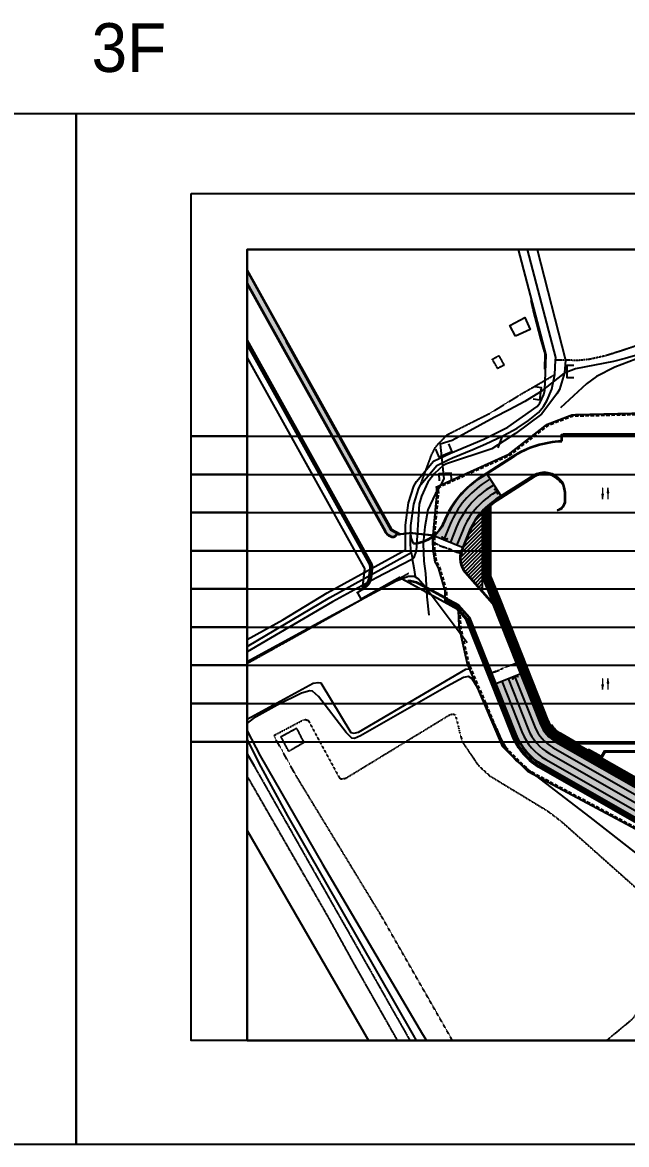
# Model space of a CAD drawing. Extents: x 152195838 to 160350639, y 364657247 to 370318102.
# Drawn here: x 159075139 to 159248992, y 364866969 to 365190233 of the extents above; entities that cross this region are included whole.
import ezdxf
from ezdxf.xclip import XClip

# ---------------------------------------------------------------- set-up
doc = ezdxf.new("R2010")
doc.units = 0
doc.header["$MEASUREMENT"] = 0
for name, pattern in [('5M2P5', [7.5, 5, -2.5]), ('5M5', [10, 5, -5]), ('AAA004', [3, 2, -1]), ('B0024120', [15, 10, -1.75, -3.25]), ('CONTINOUS', [0, 0]), ('DIVIDEX2', [2.5, 1, -0.5, 0, -0.5, 0, -0.5]), ('HIDDEN', [2, 1, -1]), ('PHANTOM2', [1.25, 0.625, -0.125, 0.125, -0.125, 0.125, -0.125]), ('사무실2종$0$ACAD_ISO04W100', [30, 24, -3, 0, -3])]:
    doc.linetypes.add(name, pattern=pattern)
doc.layers.get('0').update_dxf_attribs({"linetype": 'CONTINUOUS'})
for name, color, linetype in [('0 구역계(부지)', 5, 'PHANTOM2'), ('0-계획-L형측구', 2, 'CONTINUOUS'), ('0-계획-옹벽', 58, 'CONTINUOUS'), ('4A.TEC SITE', 1, 'DIVIDEX2'), ('4A.TEC 패턴 1', 8, 'CONTINUOUS'), ('A0013116', 1, 'CONTINUOUS'), ('A0013118', 1, 'CONTINUOUS'), ('A0023119', 1, '5M2P5'), ('A0023216', 7, 'CONTINUOUS'), ('A0023217', 7, 'CONTINUOUS'), ('A0033324', 1, '5M2P5'), ('B0014116', 7, '5M2P5'), ('B0014118', 7, '5M2P5'), ('B0024120', 3, 'B0024120'), ('C-신규계획', 4, 'CONTINUOUS'), ('C0076116', 7, 'CONTINUOUS'), ('C0325315', 7, 'CONTINUOUS'), ('C0536117', 7, 'CONTINUOUS'), ('E0022112', 5, 'CONTINUOUS'), ('F0017111', 30, 'CONTINUOUS'), ('F0027217', 7, 'CONTINUOUS'), ('F0037221', 7, 'CONTINUOUS'), ('F0037223', 7, '5M5'), ('F0047224', 7, 'CONTINUOUS'), ('main-plan$0$S', 6, 'CONTINUOUS'), ('㈜SE&C 심볼', 7, 'CONTINUOUS'), ('㈜SE&C 패턴 1', 8, 'CONTINUOUS')]:
    doc.layers.add(name, color=color, linetype=linetype)
doc.layers.add('DEFPOINT', color=135, linetype='CONTINUOUS', plot=False)
doc.styles.add('KSHP', font='')
doc.styles.get('KSHP').set_extended_font_data('Gulim')

# ---------------------------------------------------------------- blocks, each defined once
blk = doc.blocks.new('dwgE1B8')
at = {"layer": 'A0013116', "flags": 128}
for points in [[(911726.8047105074, 1187363.307921112), (904986.6640723348, 1184744.311554134), (879607.3483968377, 1182572.207686424), (874741.9681598544, 1181773.845905781), (891172.7152283192, 1117491.497779489), (890908.4935258627, 1113825.251627326), (889470.8974496126, 1109035.423211038), (888720.7208139896, 1107799.729676664), (884327.521881938, 1101925.037017226), (876823.7625643611, 1096360.940455973), (869988.9610950947, 1091904.046867609), (856928.3652961254, 1087641.346490562), (855954.0169597864, 1087152.086334527), (853516.3458387852, 1084831.790608227), (851597.4911819696, 1082346.711952209), (849772.4810448885, 1078331.962890625), (849112.5188713074, 1075991.045996308), (848194.9853556156, 1062550.706573248), (847502.384041667, 1060583.713938355), (846810.6794252992, 1059943.243232906), (836764.4559363127, 1054750.809895575), (824125.1447361112, 1047818.174625576), (800763.1917629242, 1034119.38675499), (787422.0021555424, 1026104.674466372), (788018.6251051426, 1024453.235585332), (790120.8817303181, 1020756.183997035), (801587.9275522232, 1000582.503153741)], [(785651.0575855374, 1029145.70970273), (809822.8664319515, 1042706.977974832), (822634.7497252226, 1050422.647601664), (845180.0276641846, 1062845.375035524), (845143.4571735859, 1069958.326785922), (846025.1753516793, 1076356.579841852), (847565.3972406387, 1081140.194086075), (848295.300573051, 1082532.707702994), (853179.0217740536, 1088329.530251265), (858073.427660346, 1090696.493352175), (867663.5438461304, 1094702.510717452), (874580.5899368525, 1098130.991241634), (882998.1611585617, 1104141.65061909), (883773.3721393347, 1105100.92698878), (885002.605784893, 1107534.464511871), (885256.7505292892, 1108785.087626457), (885610.7875415087, 1119011.020113349), (870770.5907739997, 1175945.489844561), (870293.2507191896, 1176668.103905559), (869130.0750793815, 1177498.183992028), (866579.6267385483, 1178557.680275083), (864166.9223028421, 1179213.723799527), (860005.3898897767, 1178591.100644588), (853478.0373123884, 1177550.218395829), (838941.5393118858, 1173657.750974894), (835921.4471743107, 1172848.952533364), (828537.6537622213, 1170345.297797918), (810459.1233819723, 1162421.631900907), (803076.9814500809, 1159633.414488196), (799770.8188582659, 1159219.618023038), (796440.8727965951, 1158801.593420446), (780629.7319909334, 1156670.985488594), (764761.5365444422, 1153969.091038346), (761563.1660903692, 1153420.085347533), (756439.3975191712, 1151530.453639627), (750392.8896124363, 1148695.448092461), (745293.3254010677, 1145332.6156407), (735358.2602924705, 1137129.047465444), (729331.741106391, 1131144.347883821)], [(730821.0958579183, 1126360.908400178), (767286.7887639999, 1062334.14430064), (785651.0575855374, 1029145.70970273)]]:
    blk.add_lwpolyline(points, dxfattribs=at)
at = {"layer": 'A0013118', "flags": 128}
blk.add_lwpolyline([(641181.2812626362, 923583.6710169315), (652373.6554556489, 929997.577041328), (777935.8784494996, 1001953.556643665), (785589.6571809053, 1006339.616859674), (793110.384398222, 993285.4082448483), (865561.8264610171, 867527.401512444), (866187.2321221828, 866441.9843273759), (867116.2317391634, 864829.5617166162), (876117.7736518383, 849205.1476778388), (879439.6484508514, 843439.2759721875), (882397.4762011766, 838305.0623552203), (889608.7787110806, 825787.6705183387), (890511.8409747481, 824220.4175351858), (890843.2921358347, 823644.9134802818), (895128.536603272, 816206.7643003464), (896032.6924245358, 814637.364705801)], dxfattribs=at)
at = {"layer": 'A0023119', "flags": 128}
for points in [[(922015.4219101071, 1122675.876584232), (919027.1861486435, 1122820.87060982), (916736.450265646, 1122833.85368979), (914611.5848304033, 1122517.455518305), (911674.7543318868, 1121629.346794903), (907366.6045322418, 1120186.248378575), (902723.1382446289, 1118729.56269896), (898066.2562509775, 1117694.278481305), (894954.4787088633, 1117394.551510572), (891169.7174016237, 1117455.28814739), (888354.2168847322, 1117499.815503001)], [(849532.4262823462, 1081670.896753669), (851025.0054553747, 1085772.765173793), (852600.9031739831, 1090104.567747414), (853827.0502268076, 1092528.571208894), (857193.8802692294, 1096052.76277107), (869428.3835116625, 1102166.69867003), (878123.0169796348, 1107522.160759151), (885396.3568489552, 1111738.693707526), (888115.0660015941, 1113314.579656184)]]:
    blk.add_lwpolyline(points, dxfattribs=at)
at = {"layer": 'A0023216', "flags": 128}
blk.add_lwpolyline([(777602.2544033527, 1022884.391278923), (786575.9381939173, 1027557.348898292), (790660.6081002951, 1029684.415353715), (823375.3096624017, 1049122.011056066), (845423.0925765634, 1061264.401110411), (846816.894541502, 1062031.667067766), (846595.2035326362, 1064378.787341475), (846642.9656575918, 1069848.271617889), (847497.3324671984, 1076019.611064851), (848957.7512406111, 1080555.372519791), (849532.4262823462, 1081670.896753669), (854123.5156497955, 1087122.897752345), (857457.1018948555, 1088759.163918138), (858670.5892428756, 1089319.843100131), (864515.3497155309, 1091704.635993302), (868285.7283394337, 1093338.197286725), (872943.861632824, 1095568.596025705), (873382.1804923415, 1095778.418603778), (877274.1487346292, 1097879.16366446), (880499.3101495504, 1100111.295276046), (883383.9147569537, 1102374.644107103), (884818.042196393, 1104155.2293607), (885890.4855414629, 1105910.846468508), (887289.1393228173, 1109082.029889882), (888115.0660015941, 1113314.579656184), (888354.2168847322, 1117499.815503001), (888390.5202019811, 1118256.896983087), (872753.9898817539, 1178310.564635158), (872591.8437355757, 1180926.786098659), (872379.5037817359, 1184355.207093239)], dxfattribs=at)
at = {"layer": 'A0023217', "flags": 128}
for points in [[(872943.861632824, 1095568.596025705), (872178.6938527226, 1093538.047450602), (872075.6739886403, 1093264.905019999), (871685.9530721009, 1092231.316494346)], [(846816.894541502, 1062031.667067766), (847028.7274166942, 1060686.566956162), (847102.8644373417, 1060213.903793037), (847505.3410174847, 1057644.143657446), (847953.1577018499, 1055136.992332876)]]:
    blk.add_lwpolyline(points, dxfattribs=at)
at = {"layer": 'A0033324', "flags": 128}
blk.add_lwpolyline([(899869.3690564632, 827897.4062047005), (906632.4064917564, 815011.2415004373), (914146.6792293787, 813454.9897626042), (957107.105384171, 838009.1142339706), (957613.3317131996, 836353.1202386022), (958116.6913850904, 833298.8549301624), (957018.9736104012, 830948.8305885196), (922406.1284366846, 810440.5095477104), (920602.5464898348, 809529.6452980042), (919308.8433238268, 809156.7288879156), (912901.4554316998, 809779.0025013685), (909623.6445029378, 810515.1258196235), (907534.6161568165, 811204.0093861222), (905918.3644033074, 812130.7402633429), (903934.6048282385, 813770.328243792), (831144.637785852, 942171.424896121), (822701.1311990023, 957461.8932983279), (786181.2947154045, 1021025.12220031), (785740.9458293915, 1022530.312838137), (786272.9011226892, 1023832.061541438), (787497.6756656766, 1025895.045488358), (788018.617682159, 1024453.253567696), (867058.8705266714, 885086.1876846552), (874938.745870769, 871624.3309935927), (875920.7997523546, 869288.2334548831), (884164.2411442995, 855235.5189735293), (884853.089505136, 854477.8355650902), (891606.9795212746, 842560.1532238722), (891589.2673363686, 842180.5334028602), (898569.334523797, 829625.4427960515)], close=True, dxfattribs=at)
at = {"layer": 'B0014116', "flags": 128}
blk.add_lwpolyline([(815902.2598798871, 1007276.032371044), (811537.6031911969, 1004765.358464956), (809311.7288895845, 1009050.470773637), (813751.8285858035, 1011436.876167774)], close=True, dxfattribs=at)
at = {"layer": 'B0014118', "flags": 128}
blk.add_lwpolyline([(873501.1467376947, 1116050.464689672), (871697.264321208, 1115065.656128168), (870162.0625040531, 1117722.253382146), (871985.1000390053, 1118780.991754472)], close=True, dxfattribs=at)
at = {"layer": 'B0024120', "flags": 128}
blk.add_lwpolyline([(762859.4773356318, 1008573.669331729), (772567.5689560175, 1014694.849461675), (800263.4796161652, 1030504.687806308), (827210.9908185005, 1045537.683386743), (846102.0656015873, 1056148.828267276)], dxfattribs=at)
at = {"layer": 'C0076116', "flags": 128}
for points in [[(893552.6699504256, 1115941.416372299), (891552.4860246181, 1115942.535214067), (891550.2810227275, 1112442.954551399), (893550.3920312524, 1112441.649419844)], [(893552.6699504256, 1115941.416372299), (891552.4860246181, 1115942.535214067), (891550.2810227275, 1112442.954551399), (893550.3920312524, 1112441.649419844)], [(881838.6861760616, 1106355.377604187), (883817.333938539, 1106065.343201637), (884324.0112179518, 1109529.289083779), (882344.9989134073, 1109818.391947091)], [(881838.6861760616, 1106355.377604187), (883817.333938539, 1106065.343201637), (884324.0112179518, 1109529.289083779), (882344.9989134073, 1109818.391947091)], [(857531.0644960403, 1093410.584268868), (858508.3314352036, 1091108.96063149), (854826.1451408863, 1089545.945896149), (853850.0689536333, 1091847.318407655)], [(857531.0644960403, 1093410.584268868), (858508.3314352036, 1091108.96063149), (854826.1451408863, 1089545.945896149), (853850.0689536333, 1091847.318407655)], [(858358.4645394683, 1082926.643701494), (858253.8702051044, 1084923.508265972), (854759.0898917317, 1084741.432160616), (854863.4979228973, 1082744.640485406)], [(858358.4645394683, 1082926.643701494), (858253.8702051044, 1084923.508265972), (854759.0898917317, 1084741.432160616), (854863.4979228973, 1082744.640485406)]]:
    blk.add_lwpolyline(points, dxfattribs=at)
at = {"layer": 'C0325315', "flags": 128}
blk.add_lwpolyline([(876817.2751806378, 1124421.383597732), (875148.477022171, 1127483.248067558), (879481.2110571861, 1129804.459484756), (881059.4971558452, 1126260.671572208), (876817.2751806378, 1124421.383597732)], dxfattribs=at)
at = {"layer": 'C0536117', "flags": 128}
blk.add_lwpolyline([(876817.2751806378, 1124421.383597732), (875148.477022171, 1127483.248067558), (879481.2110571861, 1129804.459484756), (881059.4971558452, 1126260.671572208), (876817.2751806378, 1124421.383597732)], dxfattribs=at)
at = {"layer": 'E0022112', "flags": 128}
blk.add_lwpolyline([(917046.0233229995, 1120445.038451731), (908357.9586942196, 1117928.311184347), (905002.555406332, 1117125.152262747), (894076.5360743403, 1114989.619548202), (890783.2965042591, 1113690.33822155), (884039.6773164272, 1108385.440478861), (879501.7793207169, 1105554.769352794), (874936.2093703151, 1103193.617485046), (870651.4573264718, 1100984.039303839), (858552.24933815, 1094317.648308516), (855129.3318148255, 1093302.43242979), (856154.7352610826, 1083331.612959266), (855188.9993541241, 1081461.621481478), (853670.3619337678, 1078911.666611791), (851601.3688876033, 1074347.004231215), (850691.8094980121, 1069456.030507565), (850265.2738694549, 1064629.983244121), (850417.3367058039, 1059609.098932266), (850913.0187219381, 1056050.464593768), (851277.5722812414, 1049284.82904613), (851878.0961002707, 1043978.666754127)], dxfattribs=at)
at = {"layer": 'F0017111', "flags": 128}
for points in [[(778777.3294842839, 1219653.654418111), (790616.3899921179, 1214123.132147372), (797670.1789940596, 1211136.049371183), (802437.8809520006, 1209622.140402377), (814636.8748949766, 1206994.455486238), (823083.4893223047, 1205226.729075491), (825967.3293088078, 1205056.523204625), (830607.8002097607, 1205313.084116578), (830773.1889551878, 1205478.783196151), (831116.7276869416, 1207174.70736295), (832585.7523847222, 1213208.2137326), (832920.6566064358, 1213747.254557848), (833235.2428608537, 1213948.885380685), (833768.2933323383, 1214095.533721924), (837378.7356827855, 1214564.388166308), (841151.1220138073, 1214603.239627004), (845616.1668761969, 1214665.157957494), (846027.3062790632, 1214511.251708925), (846201.5912637115, 1214303.294149578), (849359.3829400539, 1208726.984746099), (849506.8602867126, 1208596.011718154), (851358.7775380611, 1208246.751291513), (851481.8688040376, 1208162.166776836), (851561.9578074813, 1208064.869091809), (851618.9791104794, 1207654.977669716), (851478.7175565362, 1206239.691484272), (851494.1650875211, 1206220.970733762), (851533.7848483324, 1206204.17751509), (861731.4933876991, 1205888.361018002), (861889.4844409823, 1205945.666050494), (861936.5141735077, 1206045.5335235), (862254.4676677585, 1208487.523356318), (862405.0620163679, 1208733.455070972), (862602.4345661402, 1208815.632332444), (865772.6705631018, 1208860.666598201), (869610.1078981757, 1209108.026371717), (869815.1368712187, 1209031.338556528), (869915.7649585605, 1208934.919443727), (871314.4691418409, 1206404.138262033), (872095.5353825688, 1205577.600427926), (873454.5502371788, 1204935.033667028), (875943.9136813879, 1204460.612203777), (880717.1549239755, 1204129.71901226), (886892.3545446992, 1204013.759597182), (889837.3980022669, 1203841.839237154), (893010.2308263779, 1203699.158178627), (893306.9157105088, 1203721.632316172), (895633.0271700621, 1204178.418160796), (898705.7313140631, 1204684.645493209), (901683.1791362762, 1204873.334929585), (904486.3347950578, 1204607.300098479), (909209.096075058, 1203284.355449855)], [(911417.3493674994, 1117732.914120078), (905392.6597870588, 1115412.087639451), (900092.4657043815, 1112738.354424715), (897259.4973022342, 1110654.174037755), (889731.0925902128, 1103757.073309183)], [(862904.8258262277, 1035993.112089455), (850787.6390039325, 1052191.097595036), (848781.8712525368, 1054511.272130132), (847702.5904298425, 1055167.584320545), (845968.9162625074, 1055177.203922391), (842492.5986933708, 1053851.488390625), (824430.4602987766, 1044100.285381913), (798373.5999485254, 1029931.763067305), (792074.3469522595, 1027046.561006725), (789762.7854256034, 1026165.779711366), (789189.4795975685, 1026046.378074646), (788559.6276581287, 1026184.357772708), (788263.4435617328, 1026322.927435517), (785855.5433078408, 1029780.258918583), (785654.0105623603, 1029910.900604963), (785333.7376594543, 1029947.285622239), (783693.5205786228, 1029503.966385484), (781986.6340434551, 1028968.787402451), (781819.7607161999, 1028911.842885792), (778880.9237148762, 1026959.001635075), (771107.0901815891, 1021123.644622028), (767890.6503859162, 1019219.60169661), (767739.367933631, 1018991.126665473), (768473.4833025932, 1015890.260957837), (768421.2743501663, 1014356.299383461), (767356.1049833298, 1011299.428880215), (765576.9750272632, 1007874.624376595), (764164.5637506247, 1006472.902845204), (761620.1696429253, 1005031.721327007), (753563.521586299, 1001796.855800867), (743012.1654198766, 997441.032458961), (735271.9876973033, 993720.8501473069), (705756.3556466699, 977625.7987444401)], [(872321.1488302946, 890238.9899244308), (877724.3878248334, 893172.2153741121), (879929.3394465446, 894515.7008163929), (908229.7151679397, 913061.3475748897), (913218.0483316779, 916675.2436878085)], [(916308.6120114326, 971739.0960004926), (898308.3919235468, 985795.5915107131), (876914.1965513229, 1002248.859967291), (874836.6556147337, 1004454.249606371), (872600.171353817, 1008556.59973371), (865834.5784276724, 1023151.78737098), (864289.6158161759, 1025626.148947537), (863246.889408946, 1026307.795035601), (861828.0848148465, 1026015.771372974), (857013.7065533996, 1023455.821565688), (832212.1499939561, 1009207.067807674), (830499.2696053982, 1008440.807225704), (829677.5258692503, 1008528.732361376), (828075.8176299334, 1010222.322624087), (820088.5258824825, 1020532.727168798), (818353.872208178, 1022079.289758503), (817598.2910702229, 1022227.583574533), (815220.5828307867, 1021507.179166794), (808232.1228375435, 1018114.161777675), (801335.0303019881, 1014274.394551635), (799380.2491119504, 1012730.208688617), (799174.2398697734, 1012056.079993784), (799498.8764013052, 1010863.633805513), (803313.5079520941, 1003483.956588686), (821225.6349118948, 972299.7074559927), (850083.4596494436, 923266.5234062076), (866531.9784653187, 896028.9282996655), (870121.5606321096, 890725.9114724994)]]:
    blk.add_lwpolyline(points, dxfattribs=at)
at = {"layer": 'F0037221', "flags": 128}
for points in [[(872110.2372368574, 881829.8432440758), (871082.4562692642, 882252.6622336507), (870503.888643086, 882849.4587239623), (847431.3921742439, 923004.5358259082), (811302.0402873755, 986179.4854516387), (802989.773598671, 1001367.031747699), (797822.8817285299, 1012079.156254053), (798284.1926913261, 1012948.359486282), (799227.9279341698, 1013883.153549552), (818592.1971286535, 1024388.621392488), (819969.1092755198, 1024658.689174473), (820732.0780051351, 1024501.273958743), (829457.5293955803, 1010248.813405395), (830260.9429754019, 1010004.243202209), (831581.8644182086, 1010318.994838595), (862544.963603437, 1028490.606312573), (863541.397876054, 1028531.575445354)], [(938838.0937404633, 967057.3535840511), (938851.3873847723, 966933.8679656982), (933614.1791710854, 929327.3189775348), (933171.582989037, 927583.0407449603), (932401.2215277553, 925403.0609829426), (930044.4039415121, 919531.3487558961), (929342.4425381422, 918267.3347867131), (928483.6174336076, 916771.0144150257), (918367.2806183696, 908009.7574629784), (873210.6041046977, 882200.8250159025), (872110.2372368574, 881829.8432440758)]]:
    blk.add_lwpolyline(points, dxfattribs=at)
at = {"layer": 'F0037223', "flags": 128}
blk.add_lwpolyline([(874013.556358099, 898240.0534659624), (873624.5119587183, 898430.1078202724), (867494.1806242466, 907491.1221439242), (862359.3405908346, 908493.9611978531), (859830.8792065978, 912213.6345978975), (860388.132080853, 917052.5507918596), (860247.81591928, 918719.8588012457), (838168.099799037, 957427.6963326335), (813569.9689632654, 997897.2836860418), (807417.8402193189, 1009016.867842913), (807582.882193625, 1009535.797765791), (815703.4478119016, 1013813.528336406), (816373.6610456705, 1013931.316369057), (817134.3442439437, 1013702.178498507), (826104.3077148199, 997141.1484949589), (826640.4570317268, 996825.2082742453), (827943.7334924936, 997025.6931865811), (858045.142043829, 1015414.837366402), (858864.4134472609, 1015478.162581384), (859443.2731281519, 1015411.914528608), (860298.8778685927, 1012132.883071125), (860822.0331708789, 1009795.195355535), (861565.9289096594, 1007401.20489037), (866023.0633820295, 1000831.643181026), (869357.4951102138, 997734.7945094109), (886125.9340522289, 987547.0055684447), (889917.5179409981, 984645.5200020671), (914723.7590572834, 962554.6961875558), (916101.6342810392, 961304.8001784086), (916898.7899503708, 960314.5944645405), (917248.6451532245, 959222.2798756957), (917146.5230178237, 957353.7895355225), (913569.5104197264, 934364.5454061627), (912808.7491592169, 931746.8252390027), (912166.4254238605, 930051.0564796925), (910398.7299261093, 927583.3107928634), (879347.0313075781, 901820.7242595553), (874013.556358099, 898240.0534659624)], dxfattribs=at)
at = {"layer": 'F0047224', "flags": 128}
blk.add_lwpolyline([(885266.4431917071, 1114881.987941861), (885385.6669220924, 1119200.521207869), (885139.7622578144, 1120001.221036077), (884122.2661452293, 1123643.956427932), (881897.0420358181, 1132049.727337241), (881317.6089537144, 1134643.832799613)], dxfattribs=at)
blk = doc.blocks.new('QQ3')
at = {"layer": '4A.TEC 패턴 1', "lineweight": 0}
blk.add_hatch(color=256, dxfattribs=at).paths.add_polyline_path([(5115270.780875199, 393911.9775800665), (5117340.54087511, 393911.9775800786), (5117340.540875112, 393801.0975800871), (5116775.476609332, 393801.0975800836), (5115270.780875199, 393801.0975800752), (5115270.780875199, 393579.3375800918), (5113644.540875357, 393856.5375800744), (5115270.780875197, 394133.7375800498)])
blk.add_lwpolyline([(5116775.476609332, 393801.0975800836), (5117340.540875112, 393801.0975800871), (5117340.54087511, 393911.9775800786), (5115270.780875199, 393911.9775800665), (5115270.780875197, 394133.7375800498), (5113644.540875357, 393856.5375800744), (5115270.780875199, 393579.3375800918), (5115270.780875199, 393801.0975800752), (5116775.476609332, 393801.0975800836)], close=True, dxfattribs=at)
blk.add_lwpolyline([(5117340.54087511, 393911.9775800786), (5117340.540875112, 393801.0975800388)], dxfattribs=at)
blk = doc.blocks.new('zw$C900')
at = {"layer": '0 구역계(부지)', "linetype": 'AAA004', "ltscale": 500, "flags": 128}
blk.add_lwpolyline([(-78575.8932724297, -83230.30794084072), (-84357.52812409401, -81321.10084974766), (-100486.9319172502, -75984.04069459438), (-109940.8102836311, -75633.03840070963), (-142159.2510149181, -85468.1913998127), (-161435.4577414691, -88756.73952740431), (-252852.3344921768, -90933.8607569933), (-260150.7376671731, -93735.62840306759), (-271129.4702801704, -102323.2394729257), (-291575.3070510626, -111577.3056328893), (-291455.8876899481, -113105.1623399258), (-292591.464776963, -125163.3185972571), (-292604.9398376942, -129352.5512968898), (-292051.2498914599, -132630.4669334888), (-291059.9463451207, -134529.9112989902), (-289084.8915148973, -141317.8479357362), (-289168.1682510674, -144286.5942445397), (-285316.7853286266, -146398.6944502592), (-285092.2347350717, -151579.9403541684), (-282702.2990558743, -162240.2937548757), (-272699.5918095708, -185723.8980418444), (-265308.7544811368, -192984.7446083426), (-216757.7963278592, -218935.9037465453), (-205440.1201757491, -225775.3245515227), (-188949.1560822427, -237591.2476690412), (-187639.6696222126, -238239.814555645), (-161500.0768897235, -240648.123149097), (-136284.3979222476, -235183.7232787609), (-121461.5362841785, -234587.9591162205), (-113065.7757844627, -233535.7110973001), (-95240.97689574957, -239555.8694114685), (-74879.59899285436, -238437.4060658216)], close=True, dxfattribs=at)
at = {"layer": '4A.TEC SITE', "color": 10, "linetype": '사무실2종$0$ACAD_ISO04W100', "ltscale": 300, "const_width": 600}
for points in [[(-370276.037730664, -42921.36859047413), (-370093.0468952358, -44271.60976374149), (-361765.920011729, -46516.17553108931), (-312646.1493836343, -134838.5158634782), (-313358.2071633637, -140840.1024645567), (-314734.0158754289, -141695.1811271906), (-313692.4002847373, -143578.9568910599), (-302647.5162266791, -137353.2458927631), (-289574.8657346666, -144519.7627847195), (-289486.4931896627, -141369.3540178537), (-291432.926507324, -134679.7849597335), (-292448.7164826095, -132679.0097988844), (-293005.047403425, -129385.4592157602), (-293113.8941279352, -125211.1241278648), (-299383.9293230474, -124542.904384315), (-302692.8031450212, -124917.918125391), (-305075.0822906792, -123475.4744859934), (-350873.70578596, -41125.10312497616), (-351310.325699538, -40339.5865495801), (-361777.9180064499, -41764.52868050337), (-370276.0377307236, -42921.36859047413)], [(-161474.0567736328, -88357.54535758495), (-252931.0630389154, -90535.62228399515), (-260350.0068300664, -93383.66399717331), (-271338.1209399998, -101978.6133136153), (-271338.1209399998, -101978.6133136153), (-271338.1209399998, -101978.6133136153), (-271338.1209399998, -101978.6133136153), (-291995.9633761346, -111328.6361455917), (-291857.3570669591, -113101.9715337157), (-292991.4043308794, -125143.8833224773), (-293005.0477540791, -129385.4578686953), (-292435.1274232566, -132759.4594678283), (-291432.9268952906, -134679.783623755), (-289486.4936248362, -141369.3526955843), (-289574.8661992252, -144519.7613940239), (-285706.6556045711, -146641.0899031162), (-285490.3208156526, -151632.7655926943), (-283084.6201042235, -162363.4392185211), (-273036.5088972747, -185953.639511764), (-265548.0435034335, -193310.3970518112), (-216955.6549383104, -219283.7013186216)]]:
    blk.add_lwpolyline(points, dxfattribs=at)
blk = doc.blocks.new('zw$707F')
at = {"color": 253, "linetype": 'HIDDEN', "ltscale": 50}
for p, q in [((3800, 250), (0, 250)), ((0, 150), (0, 250)), ((3800, 150), (0, 150))]:
    blk.add_line(p, q, dxfattribs=at)
at = {"color": 253}
blk.add_lwpolyline([(3800, 0), (4200, 0), (4200, 400), (3800, 400)], close=True, dxfattribs=at)
blk = doc.blocks.new('dwg7F0D')
h = blk.add_hatch()
h.set_pattern_fill('ANSI31', color=252, scale=6000, angle=359.9999999999939, style=0)
h.set_pattern_definition([(44.99999999999392, (171101.8213776648, 157299.2094842792), (-530.3300858898544, 530.3300858899669), [])])
h.paths.add_polyline_path([(135343.2878480554, 167416.2691296339, 0.2851491662680237), (136402.2334851325, 161176.5168295503), (141174.3931364715, 155775.5064713359), (141174.3931364715, 178561.4853441715, 0.08681573851601185), (137509.0069631338, 172723.4556902051), (135703.7322441936, 168299.5534122586), (135343.2878480852, 167416.2691297531)])
h = blk.add_hatch()
h.set_pattern_fill('ANSI37', color=253, scale=4000, angle=45, style=0)
h.set_pattern_definition([(90, (143763.4785319269, -224403.4306809306), (-500, 3.061616997868383e-14), []), (180, (143763.4785319269, -224403.4306809306), (-6.123233995736766e-14, -500), [])])
h.paths.add_polyline_path([(175474.6067068875, 107628.15051651), (168276.5005586147, 111739.5056025386), (163616.6114349365, 114401.1027579904, -0.1251130164182282), (160887.2131268084, 117036.5365538597), (160717.12549752, 116931.3215436935, -0.04402596875575463), (160093.2568559349, 118171.80587852), (146102.7971366942, 153404.9631983042), (143474.3931365311, 160024.2575955987), (143474.3931365609, 180350.2788704038, 0.03135211025347166), (141674.3931365609, 178661.6055729985), (141674.3931365311, 159679.9588286877), (144571.6039854884, 152383.7092645764), (158420.3209071159, 117507.5127872229, 0.1700758004071411), (162624.669767946, 112664.4243971109), (198211.6749773622, 92338.1313623786, 0.4142135623766827), (197541.4119528532, 94793.88938748837), (175375.4125402272, 107454.4826803207)])
at = {"layer": '0-계획-옹벽', "linetype": 'Continuous'}
blk.add_hatch(color=44, dxfattribs=at).paths.add_polyline_path([(84618.62369939685, 227607.2327976823), (84749.71463620663, 227680.1379845738), (68956.45911851525, 256078.0167935491), (68497.56644356251, 255244.3216522932, 0.2581990404151942), (68501.3759418428, 253501.4824199677), (113301.0384185612, 172947.1353906989, 0.1413742672578841), (114402.0533184409, 171852.7845388651), (114881.1836579442, 171590.115696013, 0.41834940394681), (116450.1112814546, 172059.9659892917), (116606.4415070415, 172354.9165292382), (114794.2445288002, 173348.3991874456)])
at = {"layer": '㈜SE&C 패턴 1'}
h = blk.add_hatch(dxfattribs=at)
h.set_pattern_fill('ANSI31', color=253, scale=50.00000000000001, angle=270.0000000000022, style=0)
h.set_pattern_definition([(270.000000000001, (-8024776.901986033, 2471867.415785849), (274.96306577, 1.089972556655994e-11), [158.7499999999999, -317.4999999999998]), (30.00000000000211, (-8024776.901986033, 2471867.415785849), (-137.4815328850094, 238.125000059266), [158.749999999999, -317.499999999998]), (330.0000000000023, (-8024776.901986033, 2471708.665785849), (137.4815328849906, 238.1250000592768), [158.749999999999, -317.4999999999981])])
edge = h.paths.add_edge_path()
edge.add_line((146627.6330366135, 183135.9478428364), (142526.1743694544, 189534.2317379117))
edge.add_line((142526.1743694544, 189534.2317379117), (141023.8410444558, 188571.1988157034))
edge.add_arc((156026.5451166332, 165166.9498309493), 27800.00000031819, 122.6608786510119, 157.800958806151)
edge.add_arc((120794.552865237, 179429.9489420056), 10209.95758557289, 310.567130576793, 338.3944477617858, ccw=False)
edge.add_line((127434.4816901386, 171674.0106300116), (135518.5568641424, 168375.1184708476))
edge.add_line((135518.5568641424, 168375.1184708476), (137323.8315831125, 172799.0207487941))
edge.add_arc((156026.5451159775, 165166.9498315454), 20199.99999946354, 122.6608786501991, 157.8009588063904, ccw=False)
edge.add_line((145125.2997116745, 182172.9149206877), (146627.6330365837, 183135.9478428364))
h = blk.add_hatch(dxfattribs=at)
h.set_pattern_fill('ANSI31', color=253, scale=50.00000000000001, angle=270.0000000000022, style=0)
h.set_pattern_definition([(270.000000000001, (-8024776.901986033, 2428035.827626824), (274.96306577, 1.089972556655994e-11), [158.7499999999999, -317.4999999999998]), (30.00000000000211, (-8024776.901986033, 2428035.827626824), (-137.4815328850094, 238.125000059266), [158.749999999999, -317.499999999998]), (330.0000000000023, (-8024776.901986033, 2427877.077626824), (137.4815328849906, 238.1250000592768), [158.749999999999, -317.4999999999981])])
h.paths.add_polyline_path([(150892.109135747, 114518.1941145658, 0.1700757999932932), (158607.3060062826, 105630.8773038983), (194367.9791840613, 85205.39004051685), (198137.3575167656, 91804.76781308651), (162376.6843389869, 112230.255076468, -0.1700757999974687), (157955.6164693236, 117322.9871814251), (152169.0673162937, 131895.6602469087), (145105.5599826574, 129090.867180109), (150892.1091356874, 114518.1941146851)])
for p, q in [((146735.5661594272, 182967.5719508529), (142418.2412466109, 189702.6076298952)), ((141174.3931364715, 178561.4853441715), (141174.3931364715, 155775.5064713359)), ((144919.6782107055, 129017.0568362474), (154213.7668076456, 132707.574029386))]:
    blk.add_line(p, q)
at = {"linetype": 'Continuous'}
blk.add_line((193052.8083063662, 111739.5056023598), (168276.5005584955, 111739.5056023598), dxfattribs=at)
for points in [[(164411.9179554284, 200789.4995108843), (163902.8083063662, 200784.9112784266), (163902.808306396, 198916.7374956608)], [(164413.2697407007, 200639.5056021214), (164052.808306396, 200636.2570271492), (164052.808306396, 198916.7374956608)]]:
    blk.add_lwpolyline(points)
for points in [[(193052.8083063662, 200939.5056021214), (164413.2697406709, 200939.5056019425)], [(164413.2697406709, 200639.5056019425), (164413.2697407007, 200939.5056021214)], [(193052.8083063662, 200639.5056021214), (164413.2697406709, 200639.5056019425)], [(163802.8083063066, 186887.1121914387), (164052.8083063066, 187052.9434309602)], [(144292.7813272774, 152272.9937490821), (141374.3931364417, 159622.5757006407), (141374.3931364715, 178779.9745648503)], [(144571.603985399, 152383.709264338), (141674.3931364417, 159679.9588284492), (141674.3931364715, 178661.6055728197)], [(160887.213126719, 117036.5365536809), (159186.3368342221, 115984.3864514232)], [(159391.3621499538, 115666.9409426451), (161049.9651814103, 116784.5437272191)], [(159608.5967529118, 115357.7223172784), (161222.4091445804, 116539.0815194845)], [(160887.213126719, 117036.5365536809), (161142.3445705771, 117194.3590690494)], [(159837.7109309435, 115057.1998981833), (161404.283285886, 116300.522485733)], [(160078.3569412231, 114765.8298093081), (161595.3115620911, 116069.2287038565)], [(160330.1695384383, 114484.0542836189), (161795.2040361762, 115845.5512247086)], [(160592.766528815, 114212.3009918332), (162003.6573171616, 115629.8295394778)], [(160865.7493502498, 113950.9823929667), (162220.3550207913, 115422.3910639882)], [(161148.7036776841, 113700.495108664), (162444.9682497382, 115223.5506424904)], [(161441.2000511885, 113461.2193211913), (162677.1560926437, 115033.6100689173)], [(161742.7945284545, 113233.5181963444), (162916.5661415756, 114852.8576295972)], [(162053.029358238, 113017.7373321652), (163162.8350270987, 114681.5676652789)], [(162371.4336752295, 112814.2042344809), (163415.5889694691, 114520.0001546741)], [(162682.3612353504, 112631.472658813), (163674.3029021919, 114368.1510198116)], [(162942.8629895151, 112482.6814087629), (163934.8046563268, 114219.3597697616)], [(164195.3064104915, 114070.5685197115), (163203.3647434711, 112333.8901587725)], [(165931.9847714007, 113078.6268526912), (164940.0431043804, 111341.9484918118)], [(165199.6013310552, 111190.6324021816), (166192.8624683619, 112929.6208747029)], [(165460.1030851603, 111041.8411521316), (166453.3642224967, 112780.8296247125)], [(165720.604839325, 110893.0499020815), (166713.8659766614, 112632.0383746028)], [(165981.10659343, 110744.2586520314), (166974.3677307665, 112483.2471246123)], [(166241.6083475649, 110595.4674019814), (167234.8694849312, 112334.4558745027)], [(166502.1101016998, 110446.6761519313), (167495.3712390661, 112185.6646245122)], [(166762.6118558645, 110297.8849018812), (167755.8729931712, 112036.8733744621)], [(167023.1136099994, 110149.0936518312), (168016.3747473359, 111888.0821244121)], [(168276.5005584955, 111739.5056023598), (167284.5588920116, 110002.8272411823)], [(175474.6067067981, 107628.1505162716), (168276.5005585253, 111739.5056023598)], [(168356.1388017237, 112039.5056023598), (193052.8083063662, 112039.5056023598)], [(171715.8716448247, 110120.5210211873), (171567.0803948343, 109860.019266963)], [(175362.8962026834, 108037.4435204864), (171715.8716448247, 110120.5210211873)], [(176335.0660274029, 109739.5056023598), (193052.8083063662, 109739.5056023002), (193052.8082786798, 111739.5056023598)], [(176509.2016110718, 109439.5056023598), (193352.8083104789, 109439.5056023002), (193352.8082787097, 111739.5056064725)], [(171567.0803948343, 109860.019266963), (170575.1388425529, 108123.3411057591)], [(171827.5821489692, 109711.2280169129), (170835.6405967176, 107974.5498557687)], [(172088.0839031339, 109562.4367668629), (171096.1423508823, 107825.7586057186)], [(172348.5856572688, 109413.6455168128), (171356.6441050172, 107676.9673556685)], [(172609.0874114335, 109264.8542667627), (171617.1458591819, 107528.1761056185)], [(172869.5891655684, 109116.0630166531), (171877.6476133168, 107379.3848555088)], [(173130.0909197032, 108967.271766603), (172138.1493674517, 107230.5936054587)], [(173390.5926738679, 108818.4805165529), (172398.6511216164, 107081.8023554087)], [(173651.0944280326, 108669.6892665029), (172659.1528757811, 106933.0111053586)], [(173911.5961821377, 108520.8980164528), (172919.6546298862, 106784.2198553085)], [(174172.0979363024, 108372.1067664027), (173180.1563840508, 106635.4286052585)], [(174432.5996904671, 108223.315516293), (173440.6581382155, 106486.6373552084)], [(174693.101444602, 108074.5242663026), (173701.1598923504, 106337.8461051583)], [(174953.6031987667, 107925.7330161929), (173961.6616465151, 106189.0548551083)], [(175214.1049529314, 107776.9417661428), (174222.16340065, 106040.2636050582)], [(176509.2016110718, 109439.5056023598), (174482.665155232, 105891.4723561406)], [(175474.6067070663, 107628.1505160928), (174482.6651547849, 105891.4723550081)], [(176335.0660274029, 109739.5056023598), (175362.8962026834, 108037.4435204864)]]:
    blk.add_lwpolyline(points, dxfattribs=at)
for points in [[(164052.8083063364, 198922.3876033425, 0.1345713121901663), (149921.1067096293, 194512.1304788589), (140915.9079205394, 188739.5747079253, 0.1545404745163955), (130101.9917024076, 175746.0580336452), (130060.7207956016, 175644.9219259024, -0.2884407464594739), (121402.3489011526, 169441.2149664164, -0.2884407464594739)], [(164059.8007034957, 198722.5098747611, 0.1345713121904408), (150029.0398324728, 194343.7545868754), (141023.8410433829, 188571.1988159418, 0.1545404745166095), (130287.167083919, 175670.4929750562), (130245.8961771131, 175569.3568673134, -0.2884407464578041), (121414.3568448126, 169241.5757686496, -0.2884407464578041)], [(164052.8083063662, 187402.379196465, 0.3959863456339382), (155706.8814990222, 188955.9712918401), (145125.299710393, 182172.9149208069, 0.1545404745177182), (137323.8315816224, 172799.0207487941), (135158.1124665737, 167491.8341883421, 0.285149166265295), (136252.3562915027, 161044.0901448131), (144139.1136850417, 152118.0563387871), (157955.6164678931, 117322.9871814251, 0.1700757999944927), (162376.6843375564, 112230.2550764084), (198137.3575153053, 91804.76781308651)], [(164052.8083063066, 187052.9434309602, 0.4096384395395679), (155814.8146218359, 188787.5953998566), (145233.2328332067, 182004.5390288234, 0.1545404745180287), (137509.0069631636, 172723.4556902051), (135343.2878480852, 167416.2691296935, 0.285149166265009), (136402.2334851325, 161176.5168295503), (144312.1097481251, 152224.3176680803), (158141.4982398152, 117396.7975252271, 0.1700757999948878), (162475.8785042167, 112403.9229125381), (198236.5516819656, 91978.43564921618)], [(163802.8083063066, 186887.1121914387, 0.4096384395390828), (155976.7143060565, 188535.0315618515), (145395.132517457, 181751.9751908183, 0.06161326508823012), (141674.3931364715, 178661.6055728197, 0.02692469580849385)], [(160717.1254974306, 116931.3215435147, -0.04402596836411021), (160093.256860435, 118171.8058668971), (146102.797136575, 153404.9631981254), (143474.3931364417, 160024.2575954795), (143474.3931365013, 180350.2788702846)], [(160887.2131266892, 117036.5365536809, -0.04402596836459785), (160279.1386323869, 118245.6162106991), (146288.6789086759, 153478.7735416293), (143674.3931364417, 160062.5130140185), (143674.3931364417, 180513.4263486266)], [(121402.3489011228, 169441.2149664164), (120999.1934634745, 170417.3345217109, -0.0873823831138097), (120550.3659768999, 172449.6489233375, -0.0873823831138097)], [(130462.940746665, 153828.0083408356), (123050.5965456963, 157891.6038046479, 0.1405851450841434), (119715.6639539301, 158644.8427500725, 0.1405851450841434)], [(130456.6396613121, 153603.3798258901), (122954.4525513053, 157716.2289708257, 0.140585145083677), (119727.0984302461, 158445.1698857546, 0.140585145083677)], [(168276.5005585253, 111739.5056023598), (163616.6114348471, 114401.1027578115, -0.1251130164180169), (160887.213126719, 117036.5365536809, -0.1251130164180169)], [(168356.1388017237, 112039.5056023598), (163765.402684927, 114661.6045119166, -0.1251130164179387), (161142.3445705771, 117194.3590690494, -0.1251130164179387)], [(198211.6750970185, 92338.13136214018), (198211.6750971377, 92338.13136231899, 0.4142135623412992), (197541.4120725095, 94793.88938730955), (175375.4126598835, 107454.4826801419)], [(198385.3429331183, 92238.93719542027), (198385.3429332376, 92238.93719565868, 0.4142135623425384), (197640.6062391996, 94967.55722337961), (175474.6068266034, 107628.150516212)]]:
    blk.add_lwpolyline(points, format="xyb", dxfattribs=at)
at = {"flags": 128}
for points in [[(163876.0945498049, 187308.7189155817, -0.1108546672342124), (164852.8082947433, 183731.769085288), (164852.8082948923, 181805.819244802, -0.3224849969550789), (162695.1739416718, 178994.3181106448, -0.3224849969550789)], [(164052.8083052337, 187402.37919873, -0.1109890986937614), (165052.8082947433, 183736.3183344007), (165052.8082948923, 181802.8026264906, -0.3227508882162741), (162752.8090774715, 178802.8025991917)], [(344060.8336072564, 62534.08904606104), (305630.0519353449, 64108.59998112917, 0.02958589746650753), (305511.8314423859, 64106.44725632668), (283693.9526714981, 62415.19870048761), (243866.0348167121, 59327.92599773407, -0.1501925718639), (232974.2033017278, 61772.65562987328), (158012.1410163045, 104588.8700186014, -0.1700757999948954), (149776.8185166717, 114075.3317853212), (136527.2869331837, 147442.5575863719), (133624.9725250304, 150727.3240938187), (130425.1200062037, 152479.7300157547)], [(344101.7693125606, 63533.25082880259), (305670.9876406491, 65107.76176381111, 0.02958589746383605), (305434.5466546714, 65103.45631426573), (283616.6678837538, 63412.20775842667), (243788.7513599694, 60324.93515878916, -0.1501925718639235), (233470.1741352379, 62640.99481034279), (158508.1118498147, 105457.2091990709, -0.1700757999950708), (150706.227376461, 114444.3835043907), (137392.2672487199, 147973.8642327189), (134258.6202231944, 151520.4471827745), (130456.6183876693, 153602.6214369535)], [(344096.9976119101, 63733.61410975456), (305679.1747817099, 65307.59412038326, 0.02958589746138572), (305419.0896971524, 65302.85812586546), (283601.2109262347, 63611.609570086), (243773.2946686149, 60524.3369910121, -0.1501925718640152), (233569.368301928, 62814.66264647245), (158607.3060165346, 105630.8770352006, -0.1700757999948734), (150892.1091484427, 114518.1938481927), (137565.2633118331, 148080.1255620122), (134385.349762857, 151679.0718005896), (130462.9180639386, 153827.1997212172)], [(344079.2546746433, 62983.71184831858), (305648.4730027318, 64558.2227833271, 0.02958589746848836), (305477.0532878637, 64555.10133236647), (283659.1745170355, 62863.85277658701), (243831.257261157, 59776.58012020588, -0.1501925718638285), (233197.3901768029, 62163.40826106071), (158235.3278913796, 104979.6226498485, -0.1700757999945505), (150195.0525035858, 114241.4050589204), (136916.5280751586, 147681.6455771923), (133910.1139892042, 151084.2294838428), (130641.2716193795, 152874.4178419113)], [(198385.3428131938, 92238.93719553947), (162624.6697678566, 112664.4243968725, -0.1700757999947295), (158420.3209127784, 117507.5127725005), (144571.6039294899, 152383.7092421651)]]:
    blk.add_lwpolyline(points, format="xyb", dxfattribs=at)
blk.add_lwpolyline([(127434.4816901386, 171674.0106300116), (135703.7322456241, 168299.5534122586)], dxfattribs=at)
at = {"layer": '0-계획-L형측구', "color": 7, "linetype": 'CONTINOUS', "flags": 128}
for points in [[(68916.44827893376, 256420.0844761729), (68322.35525017977, 255340.7635399699, 0.2581990404170184), (68326.58802604675, 253404.2755041122), (113126.2505027354, 172849.9284748435, 0.1413742672524721), (114305.9093240499, 171677.4097050428), (114785.039663583, 171414.7408621907, 0.4183494039628954), (116626.8242651522, 171966.3042499423), (116781.8337754607, 172258.7629768848)], [(49943.4076744616, 253430.1146641374), (52359.66594442725, 253757.5769971013, -0.09982839139997403), (54805.9162440598, 253600.0816401243), (58369.34188994765, 252639.5650859475, -0.2026992700231798), (60946.79763528705, 250625.6479120255), (109127.3552463055, 163992.1077622771, -0.1576979449404745), (109484.6419184506, 162180.5482831597), (109165.2872739136, 159488.8643252254, -0.2279857120993793), (107304.609300375, 156562.8270912766), (106764.2552114129, 156226.9917061925)], [(49970.26704654098, 253231.926435113), (52386.52531647682, 253559.3887680769, -0.09982839139988968), (54753.86431613564, 253406.9739064574), (58317.2899620235, 252446.4573522806, -0.2026992700240102), (60772.0097194612, 250528.44099617), (108952.5673305094, 163894.9008464217, -0.1576979449402787), (109286.0348911583, 162204.1119992733), (108966.6802466512, 159512.4280412793, -0.2279857120981267), (107199.0361717641, 156732.692669034), (106658.6820828021, 156396.8572839499)], [(50037.41547665, 252736.4558625221), (52453.67374661565, 253063.9181954861, -0.09982839139965177), (54623.73449629545, 252924.20457232), (58187.1601421833, 251963.6880181432, -0.2026992700265011), (60335.0399299562, 250285.4237065315), (108515.5975410044, 163651.8835567832, -0.1576979449414281), (108789.5173229873, 162263.0212894678), (108470.1626784503, 159571.3373314738, -0.2279857120985664), (106935.1033502817, 157157.3566135168), (106869.8247059286, 157116.7852935195)]]:
    blk.add_lwpolyline(points, format="xyb", dxfattribs=at)
at = {"layer": 'C-신규계획', "color": 0, "linetype": 'Continuous'}
blk.add_lwpolyline([(69091.6594723165, 256323.6425884366), (68497.56644356251, 255244.3216522336, 0.2581990404151501), (68501.3759419024, 253501.4824199677), (113301.0384185612, 172947.1353906989, 0.1413742672528134), (114402.0533184409, 171852.7845388651), (114881.1836579442, 171590.115696013, 0.4183494039687418), (116450.1112814844, 172059.9659892917), (116606.4415070713, 172354.9165291786)], format="xyb", dxfattribs=at)
for points in [[(69030.3608957231, 256253.7539028525), (115014.3579236269, 173569.8529624343), (117517.0946618915, 172197.8025853038)], [(84618.62369942665, 227607.2327976823), (114794.2445288002, 173348.399187386), (117372.8786703348, 171934.7403345704)]]:
    blk.add_lwpolyline(points, dxfattribs=at)
at = {"layer": '㈜SE&C 심볼', "color": 1, "ltscale": 10}
for points in [[(143497.5724748075, 188018.8487101793), (141995.2391501665, 187055.8157881498, 0.154540474515879), (131953.745519042, 174990.4074478149), (130148.4708001316, 170566.5051699281)], [(145656.2349312007, 184651.3308706284), (144153.9016065001, 183688.2979485989, 0.154540474515879), (135657.2531493902, 173479.1062760353), (133851.9784304798, 169055.2039981484)], [(146778.4959300756, 129755.1602748632), (152565.0450831652, 115182.4872092605, 0.1700757999920883), (159500.0535060763, 107193.8878290057), (195260.7266838849, 86768.40056568384)], [(150496.1313688755, 131231.3671520948), (156282.6805219054, 116658.6940866113, 0.1700757999925418), (161483.9368391037, 110667.2445513606), (197244.6100169122, 90241.75728803873)]]:
    blk.add_lwpolyline(points, format="xyb", dxfattribs=at)
at = {"layer": '㈜SE&C 심볼', "color": 1, "ltscale": 10, "const_width": 169.0636650183253}
for points in [[(143581.4558813274, 188008.3982412815, 1), (143413.6890921891, 188029.2986549139, 1)], [(133777.3678976893, 169015.468325913, 1), (133926.588542819, 169094.9398421645, 1)], [(146804.7652911842, 129835.5068736076, 1), (146752.2269911468, 129674.8138436675, 1)]]:
    blk.add_lwpolyline(points, format="xyb", close=True, dxfattribs=at)
at = {"layer": '㈜SE&C 심볼', "color": 1, "ltscale": 10}
for points in [[(145744.3107228577, 183709.3859435916), (145606.7265436947, 183702.9917770624), (145522.3424258232, 184565.5024413466), (144727.8459707797, 184976.2598109245), (144791.1005496681, 185098.6082885861), (145656.2349312007, 184651.3308706284)], [(129534.2848421335, 171286.0836574435), (129643.1135956347, 171370.5028147101), (130208.5601305664, 170713.7566373348), (131094.6801244915, 170835.1551145315), (131113.374882549, 170698.6970705986), (130148.4708001316, 170566.5051699877)], [(151437.569686681, 131138.0318191051), (151417.585193485, 131001.7566866279), (150554.8253600597, 131083.5539669991), (149999.9719687998, 130382.0670120716), (149891.9464886487, 130467.5116570592), (150496.1313688755, 131231.3671520948)]]:
    blk.add_lwpolyline(points, close=True, dxfattribs=at)
at = {"layer": '㈜SE&C 패턴 1', "color": 253, "flags": 128}
for points in [[(144576.9037030041, 186335.0897904038), (143074.5703783333, 185372.0568683743, 0.1545404745135208), (133805.4993343055, 174234.7568621039), (132000.2246153057, 169810.8545840383)], [(148637.3136494756, 130493.263713479), (154423.8628025353, 115920.5906479359, 0.1700757999925831), (160491.99517259, 108930.5661901832), (196252.6683503985, 88505.07892686129)]]:
    blk.add_lwpolyline(points, format="xyb", dxfattribs=at)
at = {"layer": 'main-plan$0$S', "lineweight": -3, "ltscale": 15, "xscale": -1}
for p, rotation in [((130983.8335892856, 167849.4904458523), 337.800958804915), ((147532.9342344403, 133816.4297120571), 201.6571481236224)]:
    blk.add_blockref('zw$707F', p, dxfattribs=dict(at, rotation=rotation))
at = {"layer": 'main-plan$0$S', "lineweight": -3, "ltscale": 15}
for p, rotation in [((131354.1843523383, 167698.3603285551), 337.800958804915), ((147161.1706953943, 133668.8090120554), 201.657148123622)]:
    blk.add_blockref('zw$707F', p, dxfattribs=dict(at, rotation=rotation))
blk = doc.blocks.new('s98w7er')
at = {"layer": 'DEFPOINT'}
for p, q in [((157459833.8927978, 365071031.8958185), (157443670.7345209, 365071031.8958185)), ((157459833.8927978, 365060031.8958185), (157443670.7345209, 365060031.8958185)), ((157459833.8927978, 365049031.8958185), (157443670.7345209, 365049031.8958185)), ((157459833.8927978, 365038031.8958185), (157443670.7345209, 365038031.8958185)), ((157459833.8927978, 365027031.8958185), (157443670.7345209, 365027031.8958185)), ((157459833.8927978, 365016031.8958185), (157443670.7345209, 365016031.8958185)), ((157459833.8927978, 365005031.8958185), (157443670.7345209, 365005031.8958185)), ((157459833.8927978, 364994031.8958185), (157443670.7345209, 364994031.8958185)), ((157459833.8927978, 364983031.8958185), (157443670.7345209, 364983031.8958185))]:
    blk.add_line(p, q, dxfattribs=at)
blk = doc.blocks.new('A$C111325cc')
at = {"layer": 'DEFPOINT'}
for p, q in [((-0.00675654411315918, 174063.1630621552), (324968.6379202604, 174063.1630621552)), ((-0.00675654411315918, 163063.1630621552), (324968.6379202604, 163063.1630621552)), ((-0.00675654411315918, 152063.1630621552), (324968.6379202604, 152063.1630621552)), ((-0.00675654411315918, 141063.1630621552), (324968.6379202604, 141063.1630621552)), ((-0.00675654411315918, 130063.1630621552), (324968.6379202604, 130063.1630621552)), ((-0.00675654411315918, 119063.1630621552), (324968.6379202604, 119063.1630621552)), ((-0.00675654411315918, 108063.1630621552), (324968.6379202604, 108063.1630621552)), ((-0.00675654411315918, 97063.16306215525), (324968.6379202604, 97063.16306215525)), ((-0.00675654411315918, 86063.16306215525), (324968.6379202604, 86063.16306215525))]:
    blk.add_line(p, q, dxfattribs=at)

msp = doc.modelspace()

# ---------------------------------------------------------------- linework, layer by layer
at = {"layer": 'DEFPOINT', "color": 5}
for points in [[(159090639.3791942, 364866968.7306054), (158670639.3791957, 364866968.7306054), (158670639.3791957, 365163968.7306055), (159090639.3791942, 365163968.7306055)], [(159510639.3791927, 364866968.7306054), (159090639.3791942, 364866968.7306054), (159090639.3791942, 365163968.7306055), (159510639.3791927, 365163968.7306055)]]:
    msp.add_lwpolyline(points, close=True, dxfattribs=at)
at = {"layer": 'DEFPOINT'}
for points in [[(159123670.7345149, 365140968.7306054), (159448639.3791917, 365140968.7306054), (159448639.3791917, 364896968.7306052), (159123670.7345149, 364896968.7306052)], [(159139833.8927918, 365124805.5723284), (159448639.3791917, 365124805.5723284), (159448639.3791917, 364896968.7306052), (159139833.8927918, 364896968.7306052)]]:
    msp.add_lwpolyline(points, close=True, dxfattribs=at)

# ---------------------------------------------------------------- block references
ref = msp.add_blockref('zw$C900', (159486294.1962707, 365167692.3902164))
XClip(ref).set_block_clipping_path([(-346460.3034788966, -270723.6596112251), (-37654.817079007626, -42886.81788802147)])
ref = msp.add_blockref('dwg7F0D', (159066294.1962707, 364870692.3902164))
XClip(ref).set_block_clipping_path([(73539.69652110338, 26276.340388774872), (382345.1829209924, 254113.18211197853)])
for name, p in [('s98w7er', (1679999.99999404, 0)), ('A$C111325cc', (159123670.7412715, 364896968.7327564))]:
    msp.add_blockref(name, p, dxfattribs=at)
at = {"layer": 'F0027217'}
ref = msp.add_blockref('dwgE1B8', (158340233.8627303, 363975469.30426), dxfattribs=at)
XClip(ref).set_block_clipping_path([(799600.0300615132, 921499.4263451695), (1108405.5164614022, 1149336.2680683732)])
at = {"layer": '㈜SE&C 패턴 1', "xscale": 0.8380952380952384, "yscale": 0.8380952380952384, "zscale": 0.8380952380952384}
for p, rotation in [((159572203.5356117, 360767209.1984156), 89.99999999999977), ((158913566.0329269, 369341850.9186593), 269.9999999999997), ((159572203.5356117, 360712299.3367791), 89.99999999999977), ((158913566.0329269, 369286941.0570228), 269.9999999999997)]:
    msp.add_blockref('QQ3', p, dxfattribs=dict(at, rotation=rotation))

# ---------------------------------------------------------------- texts
at = {"layer": 'DEFPOINT', "color": 5, "style": 'KSHP'}
msp.add_text('3F', height=14062.5, dxfattribs=at).set_placement((159095028.2066484, 365175960.8858702))

doc.saveas('drawing.dxf')
